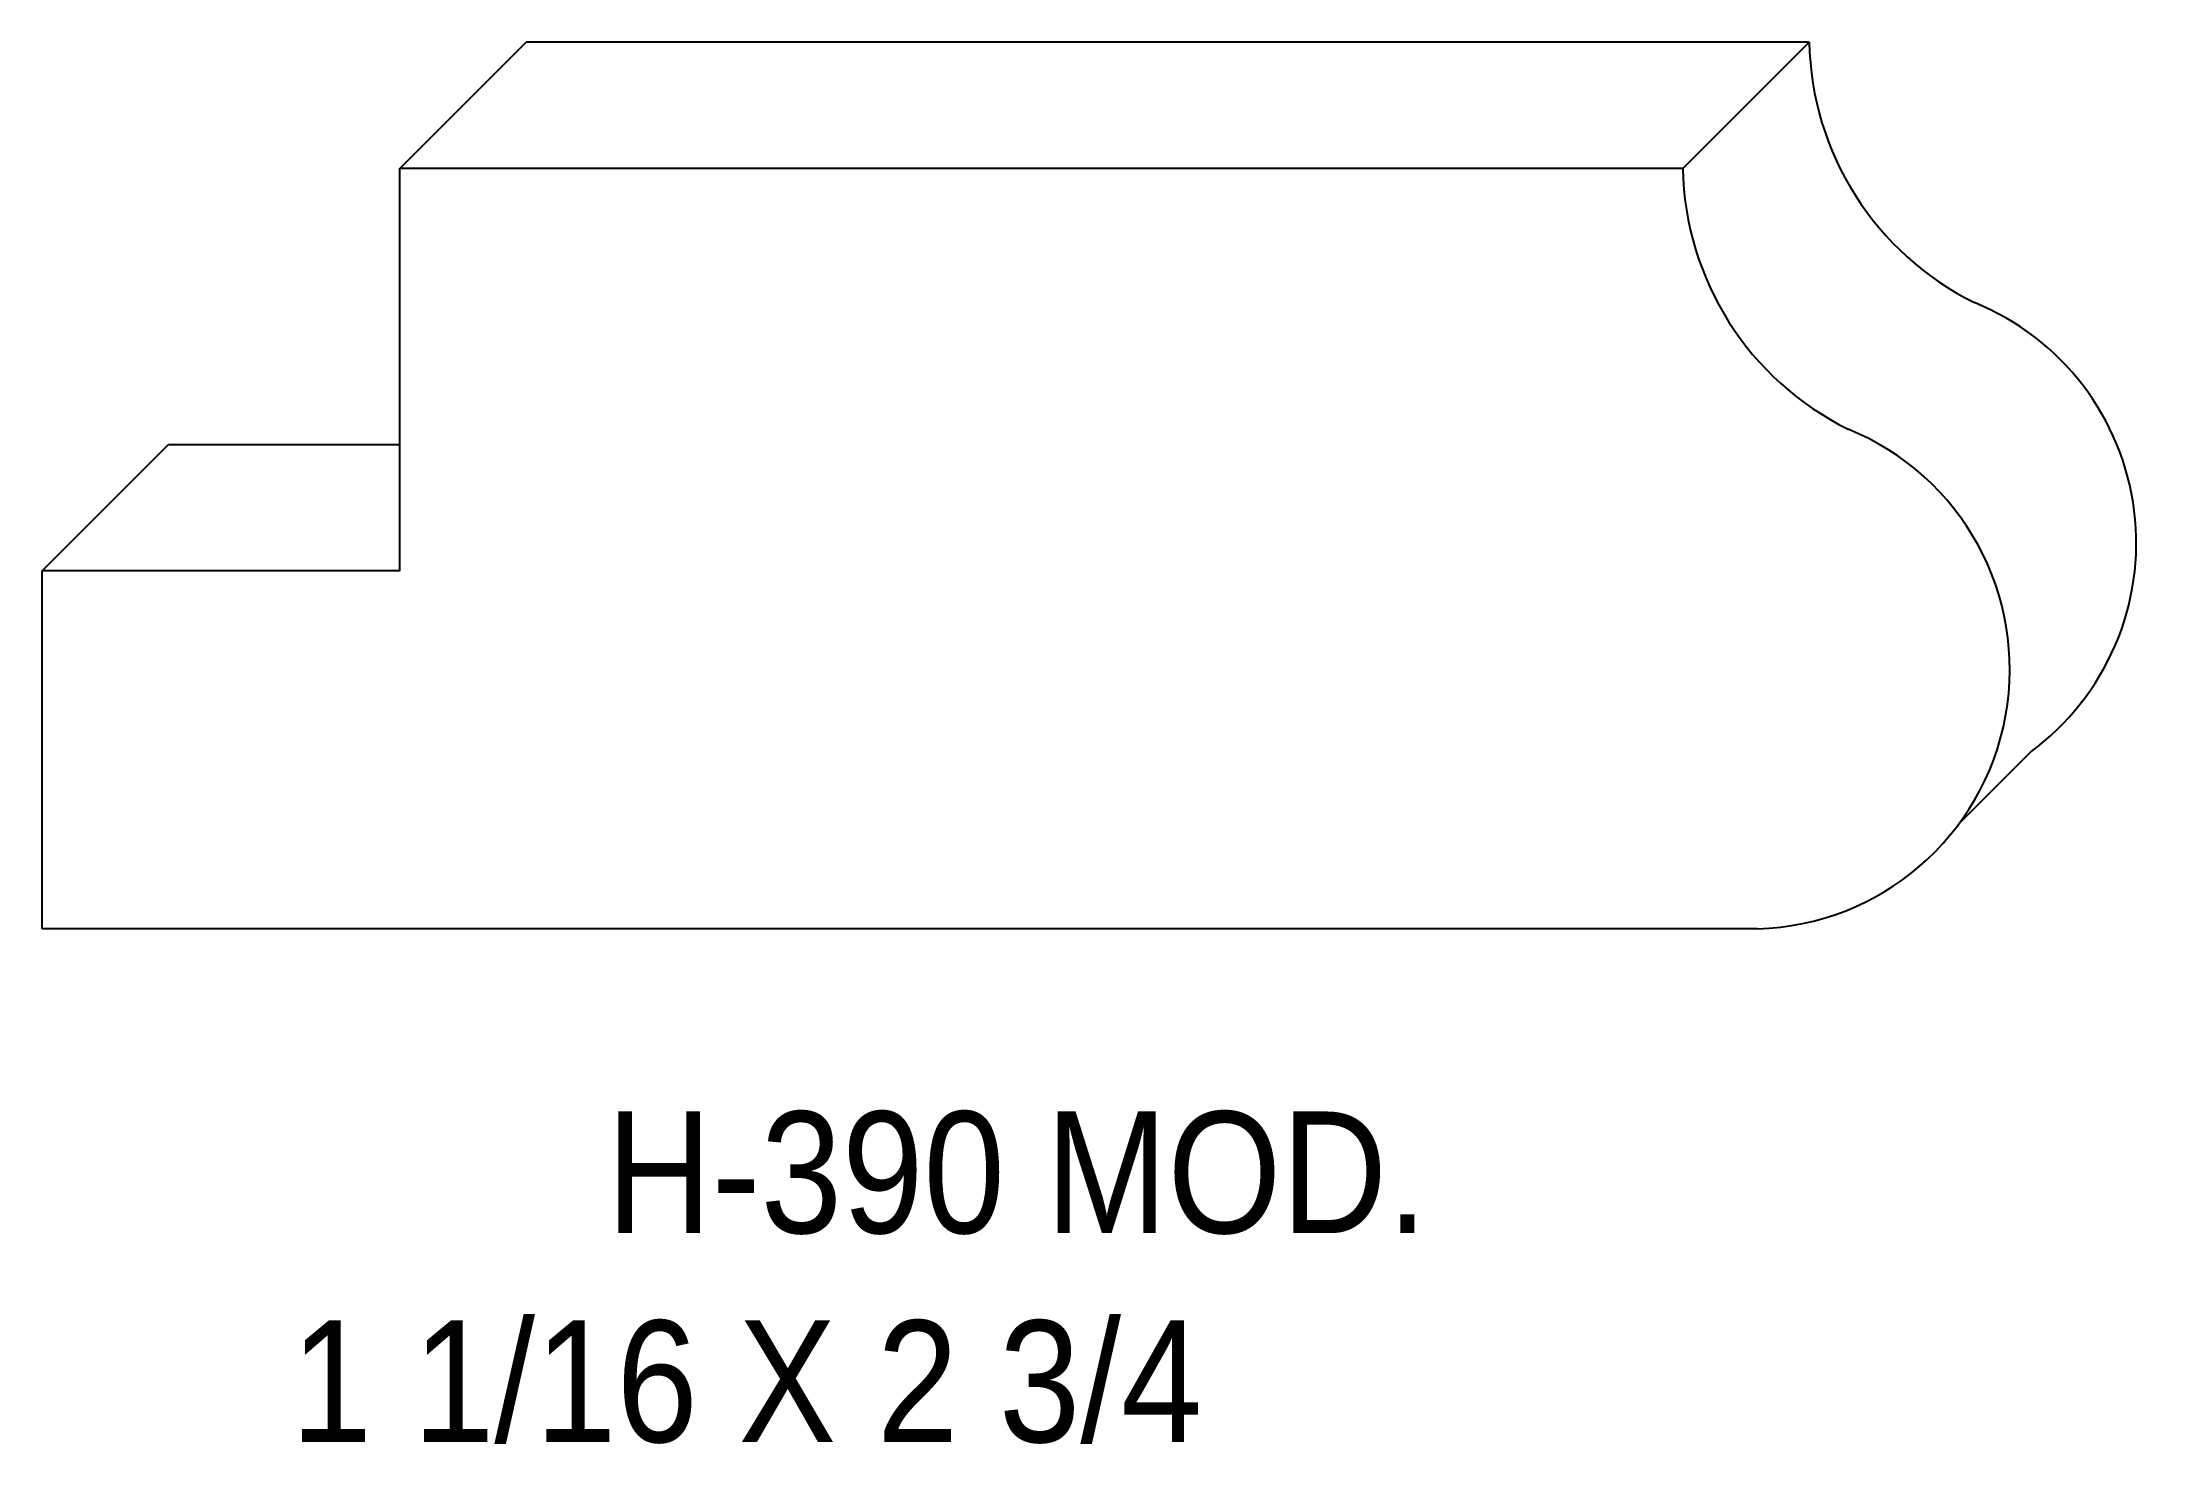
# Model space of a CAD drawing. Extents: x 83.15 to 86.09, y 165.23 to 167.19.
import ezdxf

# ---------------------------------------------------------------- set-up
doc = ezdxf.new("R2010")
doc.units = 0
doc.header["$LTSCALE"] = 5
doc.layers.add('PROFILE', color=7, linetype='CONTINUOUS')
doc.styles.add('TXT', font='TXT', dxfattribs={"height": 3.5})

msp = doc.modelspace()

# ---------------------------------------------------------------- linework, layer by layer
at = {"layer": 'PROFILE', "color": 1, "linetype": 'CONTINUOUS'}
for p, q in [((83.6533, 167.0109), (83.83, 167.1876)), ((85.6226, 167.1876), (83.83, 167.1876)), ((85.4459, 167.0109), (85.6226, 167.1876)), ((85.4459, 167.0109), (83.6533, 167.0109)), ((83.6533, 166.4491), (83.6533, 167.0109)), ((83.1534, 166.4491), (83.3301, 166.6258)), ((83.3301, 166.6258), (83.6533, 166.6258)), ((83.6533, 166.4491), (83.1534, 166.4491)), ((83.1534, 165.9492), (83.1534, 166.4491)), ((85.8325, 166.0968), (85.9318, 166.1961)), ((85.5505, 165.9492), (83.1534, 165.9492))]:
    msp.add_line(p, q, dxfattribs=at)
for centre, major_axis, start_param, end_param in [((86.0372, 167.1956), (0, 0.4147), -4.693233, -3.600472), ((85.8605, 167.0189), (0, 0.4147), -4.693233, -3.600472), ((85.7172, 166.4881), (0, 0.3623), -2.507882, -0.385672), ((85.5405, 166.3114), (0, 0.3623), -3.113924, -0.385672)]:
    msp.add_ellipse(centre, major_axis=major_axis, ratio=1, start_param=start_param, end_param=end_param, dxfattribs=at)

# ---------------------------------------------------------------- texts
at = {"layer": 'PROFILE', "color": 1, "linetype": 'CONTINUOUS', "style": 'TXT', "width": 0.9}
for s, height, p in [('H-390 MOD.', 0.16996, (83.9416, 165.5242)), ('1 1/16 X 2 3/4', 0.169956, (83.501, 165.2323))]:
    msp.add_text(s, height=height, dxfattribs=at).set_placement(p)

doc.saveas('drawing.dxf')
